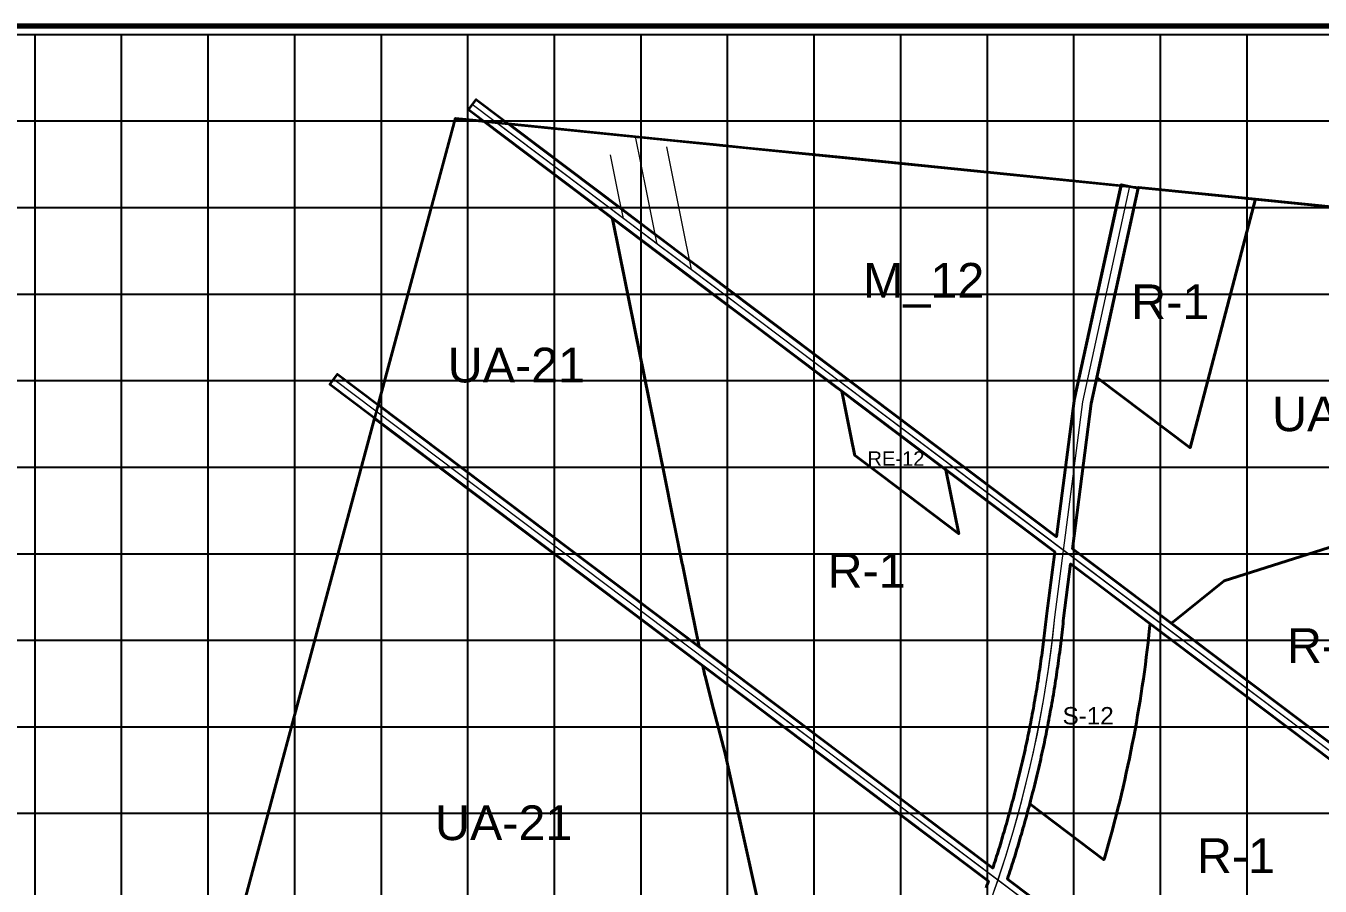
# Model space of a CAD drawing. Header units: millimetres. Extents: x 464536 to 476893, y 870501 to 881610.
# Drawn here: x 466289 to 467784, y 880616 to 881610 of the extents above; entities that cross this region are included whole.
import ezdxf
from ezdxf.enums import TextEntityAlignment as Align

# ---------------------------------------------------------------- set-up
doc = ezdxf.new("R2010")
doc.units = ezdxf.units.MM
for name, color, linetype, lineweight in [('Center_1', 7, 'Continuous', 5), ('Land Use Code', 7, 'Continuous', 35), ('Lay out', 7, 'Continuous', 70), ('Manufacturing and storage', 212, 'Continuous', 35), ('Proposed Road Net work', 7, 'Continuous', 35), ('Recreational _ Environmental', 84, 'Continuous', 35), ('Residence', 50, 'Continuous', 35), ('Services', 170, 'Continuous', 35), ('Structure Plan Boundries', 7, 'Continuous', 35), ('Urban Agriculture-', 90, 'Continuous', 35)]:
    doc.layers.add(name, color=color, linetype=linetype, lineweight=lineweight)
doc.layers.add('Grid1', color=7, linetype='Continuous')
doc.styles.add('Arial', font='arial.ttf')

msp = doc.modelspace()

# ---------------------------------------------------------------- linework, layer by layer
at = {"layer": 'Center_1'}
for points in [[(469383.8, 880086.4), (469143.9, 880131.8), (469108.7, 880139.1), (469073.7, 880147.1), (469038.8, 880155.8), (469004.2, 880165.2), (468535.4, 880296.6), (468522.6, 880300.7), (468510, 880305.4), (468497.6, 880310.7), (468485.5, 880316.6), (468473.7, 880323.1), (468462.2, 880330.1), (468451.1, 880337.7), (468440.3, 880345.8), (467866.6, 880718.4), (466805, 881519)], [(467401.9, 880594.1), (467411.9, 880622), (467421.2, 880650.3), (467429.6, 880678.7), (467438.2, 880709.2), (467446, 880739.8), (467453.1, 880770.6), (467459.6, 880801.6), (467465.3, 880832.7), (467470.3, 880863.9), (467474.6, 880895.3), (467478.1, 880926.7), (467510.1, 881175.4), (467564.5, 881424.6)], [(469346.1, 879762.3), (469041.1, 879829.9), (468995.4, 879840), (468451.9, 879956.6), (468431.1, 879962.5), (468410.5, 879969.2), (468390.1, 879976.5), (468370.1, 879984.5), (468350.3, 879993.3), (468330.8, 880002.7), (468311.6, 880012.7), (468292.8, 880023.4), (468274.4, 880034.8), (468256.4, 880046.7), (468238.8, 880059.3), (467665.7, 880431.5), (467125.5, 880838.9), (466645, 881201.3)]]:
    msp.add_lwpolyline(points, dxfattribs=at)
for points in [[(466979.6, 881387.3, 0), (466832.6, 881498.1, 0)], [(467018.7, 881357.8, 0), (467006.7, 881417.3, 0), (466993.5, 881482.2, 0)], [(467029.2, 881470, 0), (467038.5, 881423.7, 0), (467050.6, 881364.2, 0), (467057.9, 881328.2, 0)], [(466979.6, 881387.3, 0), (466974.8, 881410.8, 0), (466964.7, 881460.9, 0)], [(467488, 881003.8, 0), (467510.1, 881175.4, 0), (467564.5, 881424.6, 0)], [(467018.7, 881357.8, 0), (466979.6, 881387.3, 0)], [(467057.9, 881328.2, 0), (467018.7, 881357.8, 0)], [(467488, 881003.8, 0), (467057.9, 881328.2, 0)], [(467412.2, 880622.7, 0), (467416.8, 880636.6, 0), (467421.3, 880650.6, 0), (467425.5, 880664.6, 0), (467429.6, 880678.7, 0), (467435, 880697.4, 0), (467440, 880716.2, 0), (467444.8, 880735.1, 0), (467449.4, 880754, 0), (467453.7, 880773, 0), (467457.7, 880792, 0), (467461.4, 880811.1, 0), (467464.9, 880830.3, 0), (467468, 880849.5, 0), (467471, 880868.7, 0), (467473.6, 880888, 0), (467476, 880907.3, 0), (467478.1, 880926.7, 0), (467488, 881003.8, 0)], [(467870.4, 880715.9, 0), (467866.6, 880718.4, 0), (467488, 881003.8, 0)], [(467167.1, 880807.5, 0), (467125.5, 880838.9, 0)], [(467412.2, 880622.7, 0), (467167.1, 880807.5, 0)], [(467272.6, 880346.3, 0), (467281.4, 880359.2, 0), (467289.9, 880372.1, 0), (467298.3, 880385.2, 0), (467306.6, 880398.3, 0), (467314.6, 880411.6, 0), (467322.4, 880425, 0), (467330.1, 880438.5, 0), (467337.6, 880452.2, 0), (467344.9, 880465.9, 0), (467352, 880479.7, 0), (467358.9, 880493.6, 0), (467365.6, 880507.6, 0), (467372.1, 880521.7, 0), (467378.4, 880535.9, 0), (467384.5, 880550.2, 0), (467390.5, 880564.5, 0), (467396.2, 880579, 0), (467401.7, 880593.5, 0), (467407, 880608.1, 0), (467412.2, 880622.7, 0)], [(467776.7, 880359.4, 0), (467665.7, 880431.5, 0), (467412.2, 880622.7, 0)]]:
    msp.add_polyline3d(points, dxfattribs=at)
at = {"layer": 'Grid1'}
for p, q in [((464700, 881600), (472600, 881600)), ((466300, 870600), (466300, 881600)), ((466400, 870600), (466400, 881600)), ((466500, 870600), (466500, 881600)), ((466600, 870600), (466600, 881600)), ((466700, 870600), (466700, 881600)), ((466800, 870600), (466800, 881600)), ((466900, 870600), (466900, 881600)), ((467000, 870600), (467000, 881600)), ((467100, 870600), (467100, 881600)), ((467200, 870600), (467200, 881600)), ((467300, 870600), (467300, 881600)), ((467400, 870600), (467400, 881600)), ((467500, 870600), (467500, 881600)), ((467600, 870600), (467600, 881600)), ((467700, 870600), (467700, 881600)), ((464700, 881500), (472600, 881500)), ((464700, 881400), (472600, 881400)), ((464700, 881300), (472600, 881300)), ((464700, 881200), (472600, 881200)), ((464700, 881100), (472600, 881100)), ((464700, 881000), (472600, 881000)), ((464700, 880900), (472600, 880900)), ((464700, 880800), (472600, 880800)), ((464700, 880700), (472600, 880700))]:
    msp.add_line(p, q, dxfattribs=at)
at = {"layer": 'Lay out'}
msp.add_lwpolyline([(464536.4, 881609.9), (476892.8, 881609.9), (476892.8, 870501.3), (464536.4, 870501.3)], close=True, dxfattribs=at)
at = {"layer": 'Manufacturing and storage'}
msp.add_lwpolyline([(467039.1, 881477.6), (467087.1, 881472.8), (467119.4, 881469.5), (467174.1, 881464), (467229.9, 881458.4), (467554.5, 881425.6), (467500.3, 881177.5), (467500.3, 881177.1), (467500.2, 881176.6), (467480, 881019.3), (467080.5, 881320.5), (467070.7, 881328), (467055.6, 881339.3), (467020.7, 881365.7), (467006.8, 881376.2), (466977.4, 881398.4), (466852.8, 881492.3), (466846.4, 881497.1)], close=True, dxfattribs=at)
at = {"layer": 'Proposed Road Net work'}
for points in [[(467398.5, 880613.8, 0), (467399.5, 880616.6, 0), (467400.4, 880619.4, 0), (467401.2, 880621.6, 0), (467121, 880832.9, 0), (466640.4, 881195.3, 0), (466649.5, 881207.3, 0), (467130, 880844.9, 0), (467406.2, 880636.5, 0), (467407.1, 880639, 0), (467408, 880641.8, 0), (467408.9, 880644.6, 0), (467409.8, 880647.5, 0), (467410.7, 880650.3, 0), (467411.6, 880653.1, 0), (467412.4, 880655.9, 0), (467413.3, 880658.7, 0), (467414.2, 880661.6, 0), (467415, 880664.4, 0), (467415.9, 880667.2, 0), (467416.7, 880670.1, 0), (467417.6, 880672.9, 0), (467418.4, 880675.8, 0), (467419.2, 880678.6, 0), (467420, 880681.5, 0), (467421, 880684.6, 0), (467421.9, 880687.8, 0), (467422.8, 880690.9, 0), (467423.7, 880694.1, 0), (467424.5, 880697.2, 0), (467425.4, 880700.3, 0), (467426.3, 880703.5, 0), (467427.1, 880706.6, 0), (467428, 880709.8, 0), (467428.8, 880712.9, 0), (467429.7, 880716.1, 0), (467430.5, 880719.2, 0), (467431.3, 880722.4, 0), (467432.1, 880725.6, 0), (467432.9, 880728.7, 0), (467433.7, 880731.9, 0), (467434.5, 880735, 0), (467435.3, 880738.2, 0), (467436.1, 880741.4, 0), (467436.9, 880744.5, 0), (467437.6, 880747.7, 0), (467438.4, 880750.9, 0), (467439.1, 880754.1, 0), (467439.9, 880757.2, 0), (467440.6, 880760.4, 0), (467441.3, 880763.6, 0), (467442, 880766.8, 0), (467442.7, 880770, 0), (467443.5, 880773.2, 0), (467444.1, 880776.3, 0), (467444.8, 880779.5, 0), (467445.5, 880782.7, 0), (467446.2, 880785.9, 0), (467446.8, 880789.1, 0), (467447.5, 880792.3, 0), (467448.2, 880795.5, 0), (467448.8, 880798.7, 0), (467449.4, 880801.9, 0), (467450.1, 880805.1, 0), (467450.7, 880808.3, 0), (467451.3, 880811.5, 0), (467451.9, 880814.7, 0), (467452.5, 880817.9, 0), (467453.1, 880821.1, 0), (467453.6, 880824.3, 0), (467454.2, 880827.6, 0), (467454.8, 880830.8, 0), (467455.3, 880834, 0), (467455.9, 880837.2, 0), (467456.4, 880840.4, 0), (467457, 880843.6, 0), (467457.5, 880846.9, 0), (467458, 880850.1, 0), (467458.5, 880853.3, 0), (467459, 880856.5, 0), (467459.5, 880859.7, 0), (467460, 880863, 0), (467460.5, 880866.2, 0), (467461, 880869.4, 0), (467461.4, 880872.7, 0), (467461.9, 880875.9, 0), (467462.3, 880879.1, 0), (467462.8, 880882.3, 0), (467463.2, 880885.6, 0), (467463.6, 880888.8, 0), (467464.1, 880892, 0), (467464.5, 880895.3, 0), (467464.9, 880898.5, 0), (467465.3, 880901.8, 0), (467465.7, 880905, 0), (467466, 880908.2, 0), (467466.4, 880911.5, 0), (467466.8, 880914.7, 0), (467467.1, 880918, 0), (467467.5, 880921.2, 0), (467467.8, 880924.4, 0), (467468.2, 880927.8, 0), (467477.8, 881002.2, 0), (466800.5, 881513, 0), (466809.5, 881524.9, 0), (467480, 881019.3, 0), (467500.2, 881176.6, 0), (467500.3, 881177.3, 0), (467554.7, 881426.7, 0), (467574.2, 881422.4, 0), (467520, 881173.7, 0), (467498.3, 881005.5, 0), (467859.5, 880733.2, 0)], [(466696.4, 881171.8, 0), (467130, 880844.9, 0), (467406.2, 880636.5, 0), (467407.1, 880639, 0), (467408, 880641.8, 0), (467408.9, 880644.6, 0), (467409.8, 880647.5, 0), (467410.7, 880650.3, 0), (467411.6, 880653.1, 0), (467412.4, 880655.9, 0), (467413.3, 880658.7, 0), (467414.2, 880661.6, 0), (467415, 880664.4, 0), (467415.9, 880667.2, 0), (467416.7, 880670.1, 0), (467417.6, 880672.9, 0), (467418.4, 880675.8, 0), (467419.2, 880678.6, 0), (467420, 880681.5, 0), (467421, 880684.6, 0), (467421.9, 880687.8, 0), (467422.8, 880690.9, 0), (467423.7, 880694.1, 0), (467424.5, 880697.2, 0), (467425.4, 880700.3, 0), (467426.3, 880703.5, 0), (467427.1, 880706.6, 0), (467428, 880709.8, 0), (467428.8, 880712.9, 0), (467429.7, 880716.1, 0), (467430.5, 880719.2, 0), (467431.3, 880722.4, 0), (467432.1, 880725.6, 0), (467432.9, 880728.7, 0), (467433.7, 880731.9, 0), (467434.5, 880735, 0), (467435.3, 880738.2, 0), (467436.1, 880741.4, 0), (467436.9, 880744.5, 0), (467437.6, 880747.7, 0), (467438.4, 880750.9, 0), (467439.1, 880754.1, 0), (467439.9, 880757.2, 0), (467440.6, 880760.4, 0), (467441.3, 880763.6, 0), (467442, 880766.8, 0), (467442.7, 880770, 0), (467443.5, 880773.2, 0), (467444.1, 880776.3, 0), (467444.8, 880779.5, 0), (467445.5, 880782.7, 0), (467446.2, 880785.9, 0), (467446.8, 880789.1, 0), (467447.5, 880792.3, 0), (467448.2, 880795.5, 0), (467448.8, 880798.7, 0), (467449.4, 880801.9, 0), (467450.1, 880805.1, 0), (467450.7, 880808.3, 0), (467451.3, 880811.5, 0), (467451.9, 880814.7, 0), (467452.5, 880817.9, 0), (467453.1, 880821.1, 0), (467453.6, 880824.3, 0), (467454.2, 880827.6, 0), (467454.8, 880830.8, 0), (467455.3, 880834, 0), (467455.9, 880837.2, 0), (467456.4, 880840.4, 0), (467457, 880843.6, 0), (467457.5, 880846.9, 0), (467458, 880850.1, 0), (467458.5, 880853.3, 0), (467459, 880856.5, 0), (467459.5, 880859.7, 0), (467460, 880863, 0), (467460.5, 880866.2, 0), (467461, 880869.4, 0), (467461.4, 880872.7, 0), (467461.9, 880875.9, 0), (467462.3, 880879.1, 0), (467462.8, 880882.3, 0), (467463.2, 880885.6, 0), (467463.6, 880888.8, 0), (467464.1, 880892, 0), (467464.5, 880895.3, 0), (467464.9, 880898.5, 0), (467465.3, 880901.8, 0), (467465.7, 880905, 0), (467466, 880908.2, 0), (467466.4, 880911.5, 0), (467466.8, 880914.7, 0), (467467.1, 880918, 0), (467467.5, 880921.2, 0), (467467.8, 880924.4, 0), (467468.2, 880927.8, 0), (467477.8, 881002.2, 0), (466818.2, 881499.6, 0)], [(466847, 881496.6, 0), (467480, 881019.3, 0), (467500.2, 881176.6, 0), (467500.3, 881177.3, 0), (467554.7, 881426.7, 0), (467574.2, 881422.4, 0), (467520, 881173.7, 0), (467498.3, 881005.5, 0), (467859.5, 880733.2, 0)], [(467398.5, 880613.8, 0), (467399.5, 880616.6, 0), (467400.4, 880619.4, 0), (467401.2, 880621.6, 0), (467121, 880832.9, 0), (466692.2, 881156.2, 0)], [(467855.3, 880717.5, 0), (467496.1, 880988.4, 0), (467488.1, 880925.5, 0), (467487.7, 880922.4, 0), (467487.4, 880919.1, 0), (467487, 880915.8, 0), (467486.7, 880912.5, 0), (467486.3, 880909.2, 0), (467485.9, 880905.9, 0), (467485.5, 880902.6, 0), (467485.1, 880899.4, 0), (467484.7, 880896.1, 0), (467484.3, 880892.8, 0), (467483.9, 880889.5, 0), (467483.5, 880886.2, 0), (467483, 880882.9, 0), (467482.6, 880879.7, 0), (467482.2, 880876.4, 0), (467481.7, 880873.1, 0), (467481.2, 880869.8, 0), (467480.8, 880866.5, 0), (467480.3, 880863.3, 0), (467479.8, 880860, 0), (467479.3, 880856.7, 0), (467478.8, 880853.4, 0), (467478.3, 880850.2, 0), (467477.8, 880846.9, 0), (467477.2, 880843.6, 0), (467476.7, 880840.4, 0), (467476.2, 880837.1, 0), (467475.6, 880833.9, 0), (467475.1, 880830.6, 0), (467474.5, 880827.3, 0), (467473.9, 880824.1, 0), (467473.3, 880820.8, 0), (467472.7, 880817.6, 0), (467472.1, 880814.3, 0), (467471.5, 880811, 0), (467470.9, 880807.8, 0), (467470.3, 880804.5, 0), (467469.7, 880801.3, 0), (467469, 880798, 0), (467468.4, 880794.8, 0), (467467.8, 880791.5, 0), (467467.1, 880788.3, 0), (467466.4, 880785.1, 0), (467465.8, 880781.8, 0), (467465.1, 880778.6, 0), (467464.4, 880775.3, 0), (467463.7, 880772.1, 0), (467463, 880768.9, 0), (467462.3, 880765.6, 0), (467461.6, 880762.4, 0), (467460.8, 880759.2, 0), (467460.1, 880756, 0), (467459.4, 880752.7, 0), (467458.6, 880749.5, 0), (467457.8, 880746.3, 0), (467457.1, 880743.1, 0), (467456.3, 880739.9, 0), (467455.5, 880736.6, 0), (467454.7, 880733.4, 0), (467453.9, 880730.2, 0), (467453.1, 880727, 0), (467452.3, 880723.8, 0), (467451.5, 880720.6, 0), (467450.7, 880717.4, 0), (467449.8, 880714.2, 0), (467449, 880711, 0), (467448.2, 880707.8, 0), (467447.3, 880704.6, 0), (467446.4, 880701.4, 0), (467445.6, 880698.2, 0), (467444.7, 880695, 0), (467443.8, 880691.8, 0), (467442.9, 880688.6, 0), (467442, 880685.4, 0), (467441.1, 880682.3, 0), (467440.2, 880679.1, 0), (467439.3, 880675.9, 0), (467438.4, 880673.1, 0), (467437.6, 880670.2, 0), (467436.8, 880667.3, 0), (467435.9, 880664.4, 0), (467435.1, 880661.5, 0), (467434.2, 880658.6, 0), (467433.3, 880655.8, 0), (467432.4, 880652.9, 0), (467431.6, 880650, 0), (467430.7, 880647.1, 0), (467429.8, 880644.3, 0), (467428.8, 880641.4, 0), (467427.9, 880638.5, 0), (467427, 880635.7, 0), (467426.1, 880632.8, 0), (467425.1, 880629.9, 0), (467424.2, 880627.1, 0), (467423.2, 880624, 0), (467670, 880437.7, 0)], [(467855.3, 880717.5, 0), (467496.1, 880988.4, 0), (467488.1, 880925.5, 0), (467487.7, 880922.4, 0), (467487.4, 880919.1, 0), (467487, 880915.8, 0), (467486.7, 880912.5, 0), (467486.3, 880909.2, 0), (467485.9, 880905.9, 0), (467485.5, 880902.6, 0), (467485.1, 880899.4, 0), (467484.7, 880896.1, 0), (467484.3, 880892.8, 0), (467483.9, 880889.5, 0), (467483.5, 880886.2, 0), (467483, 880882.9, 0), (467482.6, 880879.7, 0), (467482.2, 880876.4, 0), (467481.7, 880873.1, 0), (467481.2, 880869.8, 0), (467480.8, 880866.5, 0), (467480.3, 880863.3, 0), (467479.8, 880860, 0), (467479.3, 880856.7, 0), (467478.8, 880853.4, 0), (467478.3, 880850.2, 0), (467477.8, 880846.9, 0), (467477.2, 880843.6, 0), (467476.7, 880840.4, 0), (467476.2, 880837.1, 0), (467475.6, 880833.9, 0), (467475.1, 880830.6, 0), (467474.5, 880827.3, 0), (467473.9, 880824.1, 0), (467473.3, 880820.8, 0), (467472.7, 880817.6, 0), (467472.1, 880814.3, 0), (467471.5, 880811, 0), (467470.9, 880807.8, 0), (467470.3, 880804.5, 0), (467469.7, 880801.3, 0), (467469, 880798, 0), (467468.4, 880794.8, 0), (467467.8, 880791.5, 0), (467467.1, 880788.3, 0), (467466.4, 880785.1, 0), (467465.8, 880781.8, 0), (467465.1, 880778.6, 0), (467464.4, 880775.3, 0), (467463.7, 880772.1, 0), (467463, 880768.9, 0), (467462.3, 880765.6, 0), (467461.6, 880762.4, 0), (467460.8, 880759.2, 0), (467460.1, 880756, 0), (467459.4, 880752.7, 0), (467458.6, 880749.5, 0), (467457.8, 880746.3, 0), (467457.1, 880743.1, 0), (467456.3, 880739.9, 0), (467455.5, 880736.6, 0), (467454.7, 880733.4, 0), (467453.9, 880730.2, 0), (467453.1, 880727, 0), (467452.3, 880723.8, 0), (467451.5, 880720.6, 0), (467450.7, 880717.4, 0), (467449.8, 880714.2, 0), (467449, 880711, 0), (467448.2, 880707.8, 0), (467447.3, 880704.6, 0), (467446.4, 880701.4, 0), (467445.6, 880698.2, 0), (467444.7, 880695, 0), (467443.8, 880691.8, 0), (467442.9, 880688.6, 0), (467442, 880685.4, 0), (467441.1, 880682.3, 0), (467440.2, 880679.1, 0), (467439.3, 880675.9, 0), (467438.4, 880673.1, 0), (467437.6, 880670.2, 0), (467436.8, 880667.3, 0), (467435.9, 880664.4, 0), (467435.1, 880661.5, 0), (467434.2, 880658.6, 0), (467433.3, 880655.8, 0), (467432.4, 880652.9, 0), (467431.6, 880650, 0), (467430.7, 880647.1, 0), (467429.8, 880644.3, 0), (467428.8, 880641.4, 0), (467427.9, 880638.5, 0), (467427, 880635.7, 0), (467426.1, 880632.8, 0), (467425.1, 880629.9, 0), (467424.2, 880627.1, 0), (467423.2, 880624, 0), (467670, 880437.7, 0)]]:
    msp.add_polyline3d(points, dxfattribs=at)
at = {"layer": 'Recreational _ Environmental'}
msp.add_lwpolyline([(467352.1, 881097), (467367.1, 881023.1), (467277, 881091), (467262.9, 881101.6), (467249.2, 881111.9), (467246.7, 881113.9), (467246.4, 881115.1), (467242.6, 881133.8), (467231.7, 881187.8), (467247.4, 881175.9), (467256.5, 881169), (467288.2, 881145.1)], close=True, dxfattribs=at)
at = {"layer": 'Residence'}
for points in [[(467709.8, 881409.9), (467634.2, 881122.4), (467526.5, 881203.6), (467534.3, 881239.3), (467574.2, 881422.4), (467574.5, 881423.6)], [(467277, 881091), (467367.1, 881023.1), (467352.1, 881097), (467477.8, 881002.2), (467468.2, 880928), (467468.2, 880927.7), (467467.8, 880924.4), (467467.5, 880921.2), (467467.1, 880918), (467466.8, 880914.7), (467466.4, 880911.5), (467466, 880908.2), (467465.7, 880905), (467465.3, 880901.8), (467464.9, 880898.5), (467464.5, 880895.3), (467464.1, 880892), (467463.6, 880888.8), (467463.2, 880885.6), (467462.8, 880882.3), (467462.3, 880879.1), (467461.9, 880875.9), (467461.4, 880872.7), (467461, 880869.4), (467460.5, 880866.2), (467460, 880863), (467459.5, 880859.7), (467459, 880856.5), (467458.6, 880853.5), (467458.5, 880853.3), (467458, 880850.1), (467457.5, 880846.9), (467457, 880843.6), (467456.4, 880840.4), (467455.9, 880837.2), (467455.3, 880834), (467454.8, 880830.8), (467454.2, 880827.6), (467453.6, 880824.3), (467453.1, 880821.1), (467452.5, 880817.9), (467451.9, 880814.7), (467451.3, 880811.5), (467450.7, 880808.3), (467450.1, 880805.1), (467449.4, 880801.9), (467448.8, 880798.7), (467448.2, 880795.5), (467447.5, 880792.3), (467446.8, 880789.1), (467446.2, 880785.9), (467445.5, 880782.7), (467444.8, 880779.5), (467444.1, 880776.3), (467443.5, 880773.2), (467442.7, 880770), (467442, 880766.8), (467441.3, 880763.6), (467440.6, 880760.4), (467439.9, 880757.2), (467439.1, 880754.1), (467438.4, 880750.9), (467437.6, 880747.7), (467436.9, 880744.5), (467436.1, 880741.4), (467435.3, 880738.2), (467434.5, 880735), (467433.7, 880731.9), (467432.9, 880728.7), (467432.1, 880725.6), (467431.3, 880722.4), (467430.5, 880719.2), (467429.7, 880716.1), (467428.8, 880712.9), (467428, 880709.8), (467427.1, 880706.6), (467426.3, 880703.5), (467425.4, 880700.3), (467424.5, 880697.2), (467423.7, 880694.1), (467422.8, 880690.9), (467421.9, 880687.8), (467421, 880684.6), (467420, 880681.5), (467419.2, 880678.6), (467418.4, 880675.8), (467417.6, 880672.9), (467416.7, 880670.1), (467415.9, 880667.2), (467415, 880664.4), (467414.2, 880661.6), (467413.3, 880658.7), (467412.4, 880655.9), (467411.6, 880653.1), (467410.7, 880650.3), (467409.8, 880647.5), (467408.9, 880644.6), (467408, 880641.8), (467407.1, 880639), (467406.2, 880636.6), (467278.8, 880732.6), (467208.5, 880785.7), (467180.1, 880807.1), (467130, 880844.9), (467067, 880892.4), (467061.3, 880920.7), (467057.9, 880937.5), (467052.9, 880962.4), (467047.8, 880987.4), (467047.6, 880988.4), (467039, 881031), (467036.4, 881043.8), (467027, 881090.2), (466999.4, 881226.6), (466992.8, 881259.2), (466974.6, 881348.8), (466967.4, 881384.8), (466966.8, 881387.5), (467075.2, 881305.8), (467134.7, 881260.9), (467225.5, 881192.5), (467231.7, 881187.8), (467242.6, 881133.8), (467246.4, 881115.1), (467246.7, 881113.9), (467249.2, 881111.9), (467262.9, 881101.6)], [(467941.1, 881043.6), (467859.5, 880733.2), (467612.3, 880919.5), (467616, 880922.4), (467673.6, 880968.6), (467810.4, 881012.2), (467934.4, 881051.8), (467938.4, 881053.1), (467944.1, 881054.9)]]:
    msp.add_lwpolyline(points, close=True, dxfattribs=at)
msp.add_lwpolyline([(467670, 880437.7), (467423.1, 880623.9), (467423.2, 880624.2), (467424.2, 880627.1), (467425.1, 880629.9), (467426.1, 880632.8), (467427, 880635.7), (467427.9, 880638.5), (467428.8, 880641.4), (467429.8, 880644.3), (467430.7, 880647.1), (467431.6, 880650), (467432.4, 880652.9), (467433.3, 880655.8), (467434.2, 880658.6), (467435.1, 880661.5), (467435.9, 880664.4), (467436.8, 880667.3), (467437.6, 880670.2), (467438.4, 880673.1), (467439.3, 880675.9), (467440.2, 880679.1), (467441.1, 880682.3), (467442, 880685.4), (467442.9, 880688.6), (467443.8, 880691.8), (467444.7, 880695), (467445.6, 880698.2), (467446.4, 880701.4), (467447.3, 880704.6), (467448.2, 880707.8), (467449, 880710.8), (467534.7, 880646.1), (467535.3, 880648.2, 0.045418), (467587.4, 880914.1), (467588, 880919), (467855.3, 880717.5)], format="xyb", dxfattribs=at)
msp.add_polyline3d([(467139.5, 880577.5, 0), (467111.3, 880704.2, 0), (467110.2, 880709.6, 0), (467097, 880768.9, 0), (467081.9, 880827.7, 0), (467073.9, 880858.8, 0), (467073.8, 880859.1, 0), (467073.4, 880860.7, 0), (467073.4, 880861.1, 0), (467071.5, 880870.2, 0), (467121, 880832.9, 0), (467185.8, 880784, 0), (467220.1, 880758.2, 0), (467290.8, 880704.8, 0), (467401.2, 880621.6, 0), (467400.4, 880619.4, 0), (467399.5, 880616.6, 0), (467398.5, 880613.8, 0)], dxfattribs=at)
at = {"layer": 'Services'}
msp.add_lwpolyline([(467588, 880919), (467587.4, 880914.1, -0.045418), (467535.3, 880648.2), (467534.7, 880646.1), (467449, 880710.8), (467449, 880711), (467449.8, 880714.2), (467450.7, 880717.4), (467451.5, 880720.6), (467452.3, 880723.8), (467453.1, 880727), (467453.9, 880730.2), (467454.7, 880733.4), (467455.5, 880736.6), (467456.3, 880739.9), (467457.1, 880743.1), (467457.8, 880746.3), (467458.6, 880749.5), (467459.4, 880752.7), (467460.1, 880756), (467460.8, 880759.2), (467461.6, 880762.4), (467462.3, 880765.6), (467463, 880768.9), (467463.7, 880772.1), (467464.4, 880775.3), (467465.1, 880778.6), (467465.8, 880781.8), (467466.4, 880785.1), (467467.1, 880788.3), (467467.8, 880791.5), (467468.4, 880794.8), (467469, 880798), (467469.7, 880801.3), (467470.3, 880804.5), (467470.9, 880807.8), (467471.5, 880811), (467472.1, 880814.3), (467472.7, 880817.6), (467473.3, 880820.8), (467473.9, 880824.1), (467474.5, 880827.3), (467475.1, 880830.6), (467475.6, 880833.9), (467476.2, 880837.1), (467476.7, 880840.4), (467477.2, 880843.6), (467477.8, 880846.9), (467478.3, 880850), (467478.3, 880850.2), (467478.8, 880853.5), (467479.3, 880856.7), (467479.8, 880860), (467480.3, 880863.3), (467480.8, 880866.5), (467481.2, 880869.8), (467481.7, 880873.1), (467482.2, 880876.4), (467482.6, 880879.7), (467483, 880882.9), (467483.5, 880886.2), (467483.9, 880889.5), (467484.3, 880892.8), (467484.7, 880896.1), (467485.1, 880899.4), (467485.5, 880902.6), (467485.9, 880905.9), (467486.3, 880909.2), (467486.7, 880912.5), (467487, 880915.8), (467487.4, 880919.1), (467487.7, 880922.4), (467488.1, 880925.5), (467496.1, 880988.4), (467522.8, 880968.3)], format="xyb", close=True, dxfattribs=at)
at = {"layer": 'Structure Plan Boundries'}
msp.add_lwpolyline([(465747.8, 877648.7), (465948.6, 878394.5), (466187.1, 879280.1), (466257.8, 879543), (466785.6, 881502.9), (468726.9, 881306.8), (468924.8, 881286.8), (469214.8, 881257.5), (469239.4, 881262.7), (469369.1, 881225.1), (469495.1, 881188.8), (469554, 881172.6), (469716.4, 881116.2), (469758.1, 881120.3), (469786.3, 881144.5), (469837, 881230.3)], dxfattribs=at)
msp.add_lwpolyline([(465747.8, 877648.7), (465948.6, 878394.5), (466187.1, 879280.1), (466257.8, 879543), (466785.6, 881502.9), (468726.9, 881306.8), (468924.8, 881286.8), (469214.8, 881257.5), (469239.4, 881262.7), (469369.1, 881225.1), (469495.1, 881188.8), (469554, 881172.6), (469716.4, 881116.2), (469758.1, 881120.3), (469786.3, 881144.5), (469837, 881230.3)], dxfattribs=at)
at = {"layer": 'Urban Agriculture-'}
for points in [[(467052.9, 880962.4, 0), (467067, 880892.4, 0), (466696.3, 881171.9, 0), (466785.6, 881503.2, 0), (466817.7, 881500, 0), (466942.7, 881405.7, 0), (466966.8, 881387.5, 0), (466967.4, 881384.8, 0), (466974.6, 881348.8, 0), (467027, 881090.2, 0), (467036.4, 881043.8, 0), (467047.6, 880988.4, 0), (467047.8, 880987.4, 0)], [(468002.6, 881277.6, 0), (467946.5, 881064.1, 0), (467944.1, 881054.9, 0), (467938.4, 881053.1, 0), (467934.4, 881051.8, 0), (467810.4, 881012.2, 0), (467673.6, 880968.6, 0), (467616, 880922.4, 0), (467612.3, 880919.5, 0), (467578.4, 880945.1, 0), (467546.9, 880968.9, 0), (467498.3, 881005.5, 0), (467520, 881173.7, 0), (467526.5, 881203.6, 0), (467634.2, 881122.4, 0), (467709.8, 881409.9, 0), (467812.8, 881399.5, 0)], [(466866.9, 880348.4, 0), (466786.9, 880282.5, 0), (466733.2, 880325.1, 0), (466514.9, 880498, 0), (466692.1, 881156.3, 0), (467071.5, 880870.2, 0), (467073.4, 880861.1, 0), (467073.4, 880860.7, 0), (467073.8, 880859.1, 0), (467073.9, 880858.8, 0), (467081.9, 880827.7, 0), (467097, 880768.9, 0), (467111.3, 880704.2, 0), (467142.6, 880563.4, 0), (467144.4, 880555.3, 0), (467012.5, 880455, 0), (467010.6, 880453.5, 0), (467000.5, 880446.2, 0), (466986.9, 880436.2, 0)]]:
    msp.add_polyline3d(points, close=True, dxfattribs=at)

# ---------------------------------------------------------------- texts
at = {"layer": 'Land Use Code', "color": 7, "true_color": 0xffffff, "style": 'Arial'}
for s, height, p in [('M_12', 40.08, (467326.4, 881283.8)), ('R-1', 40.08, (467611.2, 881259)), ('UA-21', 40.08, (466856, 881185.9)), ('UA-21', 40.08, (467808.2, 881129.5)), ('RE-12', 16.64, (467294.4, 881096.6)), ('R-1', 40.08, (467260.5, 880948.5)), ('R-1', 40.08, (467791.1, 880861.8)), ('S-12', 20.04, (467516.4, 880796.7)), ('UA-21', 40.08, (466841.3, 880657)), ('R-1', 40.08, (467687.1, 880619))]:
    msp.add_text(s, height=height, dxfattribs=at).set_placement(p, align=Align.BOTTOM_CENTER)

doc.saveas('drawing.dxf')
